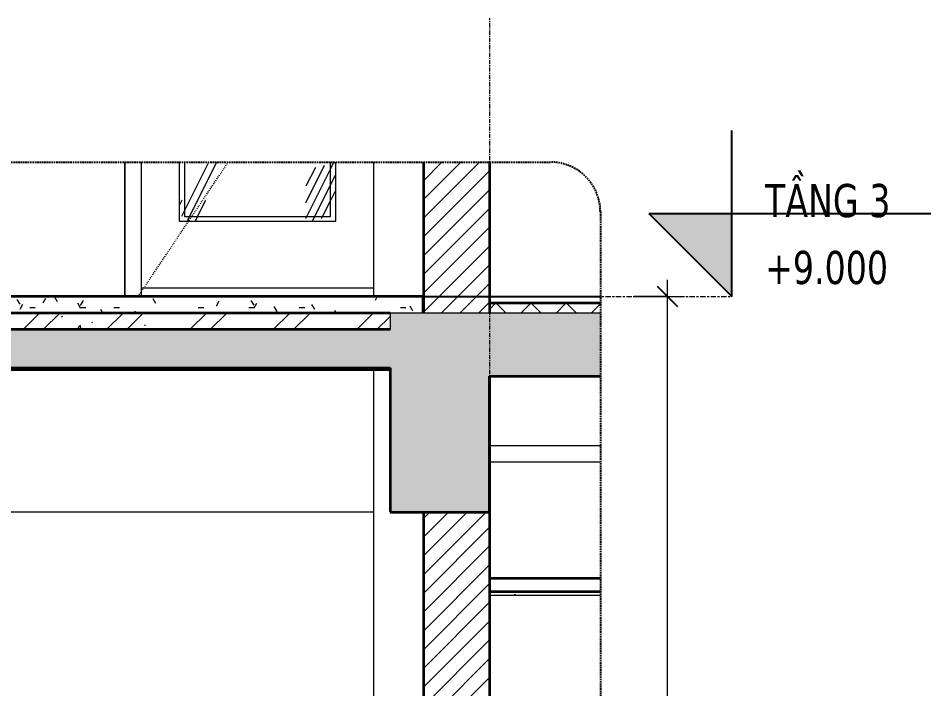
# Model space of a CAD drawing. Header units: millimetres. Extents: x 41758 to 237109, y 3795 to 78637.
# Drawn here: x 131175 to 133926, y 7817 to 9839 of the extents above; entities that cross this region are included whole.
import ezdxf

# ---------------------------------------------------------------- set-up
doc = ezdxf.new("R2010")
doc.units = ezdxf.units.MM
for name, pattern in [('Centre', [31.75, 6.35, -4.7625, 15.875, -4.7625]), ('Dash', [6, 3, -3]), ('Grid Line', [22.225, 12.7, -3.175, 3.175, -3.175]), ('Hidden', [7.14375, 4.7625, -2.38125])]:
    doc.linetypes.add(name, pattern=pattern)
for name, color, linetype, lineweight in [('0-5', 130, 'Continuous', 5), ('A-ANNO-DIMS', 211, 'Continuous', 9), ('A-ANNO-DIMS-50', 211, 'Continuous', 9), ('A-CLNG-1', 250, 'Continuous', 35), ('A-CLNG-FNSH-1', 7, 'Continuous', 18), ('A-CLNG-PATT-3', 13, 'Continuous', 18), ('A-DETL-GENF', 92, 'Continuous', 18), ('A-DETL-GENF-4', 9, 'Continuous', 18), ('A-DETL-GENF-5', 92, 'Hidden', 25), ('A-DETL-GENF-HDLN-1', 7, 'Dash', 18), ('A-DETL-GENF-HDLN-2', 1, 'Continuous', 18), ('A-DETL-MEDM', 33, 'Continuous', 35), ('A-DETL-THIN', 151, 'Continuous', 18), ('A-DOOR', 31, 'Continuous', 18), ('A-DOOR-1', 7, 'Continuous', 18), ('A-FLOR-FNSH-1', 250, 'Continuous', 35), ('A-FLOR-LEVL', 51, 'Continuous', 9), ('A-FLOR-LEVL-1', 51, 'Continuous', 25), ('A-FLOR-LEVL-2', 51, 'Centre', 9), ('A-FLOR-PATT-1', 253, 'Continuous', 18), ('A-FLOR-PATT-3', 8, 'Continuous', 18), ('A-FLOR-PATT-4', 67, 'Continuous', 18), ('A-WALL-2', 250, 'Continuous', 35), ('A-WALL-3', 7, 'Continuous', 18), ('A-WALL-PATT-2', 111, 'Continuous', 18), ('M-EQPM', 50, 'Continuous', 18), ('M-EQPM-2', 50, 'Continuous', 25), ('S-BEAM-2', 7, 'Continuous', 18), ('S-COLS-6', 7, 'Continuous', 18), ('S-GRID-1', 1, 'Grid Line', 9)]:
    doc.layers.add(name, color=color, linetype=linetype, lineweight=lineweight)
doc.styles.add('Tahoma_B_1', font='tahomabd.ttf', dxfattribs={"width": 0.85, "height": 100})
doc.styles.add('UTM Avo', font='', dxfattribs={"width": 0.9, "height": 125})
doc.styles.get('UTM Avo').set_extended_font_data('UTM Avo')
doc.dimstyles.new('1_Dim_chi_tiet_2_5', dxfattribs={"dimscale": 304.8, "dimtxt": 124.912619, "dimasz": 0.19685, "dimexe": 0.164042, "dimexo": 0.0625, "dimgap": 0.016404, "dimtad": 1, "dimdec": 0, "dimrnd": 5, "dimzin": 0, "dimdsep": 46, "dimtxsty": 'UTM Avo', "dimblk1": 'OBLIQUE', "dimblk2": 'OBLIQUE', "dimsah": 1, "dimcen": 0.09, "dimdle": 0.164042, "dimazin": 0, "dimtfac": 1, "dimtdec": 4, "dimtix": 1, "dimtmove": 0, "dimatfit": 3, "dimfxl": 0.328084, "dimfxlon": 1, "dimtvp": 1, "dimtolj": 1, "dimtzin": 0, "dimarcsym": 2})
pattern_1 = [(50, (-47403.86, 15875), (364.368, -31.878), [38.1, -419.1]), (355, (-47403.86, 15875), (-70.486, 382.113), [30.48, -335.28]), (100.451, (-47373.5, 15872.34), (293.885, 350.233), [32.38, -356.18]), (46.184, (-47403.86, 15976.6), (542.158, -84.086), [57.15, -628.65]), (96.636, (-47358.7, 15969.6), (474.805, 494.855), [48.57, -534.27]), (351.184, (-47403.86, 15976.6), (474.81, 494.85), [45.72, -502.92]), (21, (-47353.06, 15951.2), (303.228, -204.53), [38.1, -419.1]), (326, (-47353.06, 15951.2), (123.604, 368.376), [30.48, -335.28]), (71.451, (-47327.8, 15934.16), (426.834, 163.843), [32.38, -356.18]), (37.5, (-47403.86, 15875), (6.1766, 169.1102), [3.353, -327.863, 3.353, -337.007, -336.55]), (37.5, (-47403.86, 15875), (6.1766, 169.1102), [-671.576, 3.353, -333.197]), (7.5, (-47403.86, 15875), (133.639, 200.3615), [3.353, -190.703, 3.353, -320.243, -128.27]), (7.5, (-47403.86, 15875), (133.639, 200.3615), [-517.652, 3.353, -124.917]), (327.5, (-47517.14, 15875), (271.1818, -11.4584), [3.353, -123.647, 3.353, -392.887, -525.78]), (327.5, (-47517.14, 15875), (271.1818, -11.4584), [-523.24, 3.353, -522.427]), (317.5, (-47567.94, 15875), (296.2585, 50.853), [3.353, -161.747, 3.353, -259.791, -373.38]), (317.5, (-47567.94, 15875), (296.2585, 50.853), [-428.244, 3.353, -370.027]), (45, (-47403.86, 15875), (-125.7236, 125.7236), []), (45, (-47403.86, 16065.5), (-125.7236, 125.7236), [])]
pattern_2 = [(63.435, (-47340.36, 15906.75), (-255.583, 766.747), [317.5, -190.5, 317.5, -190.5, -403.903]), (63.435, (-47340.36, 15906.75), (-255.583, 766.747), [-1016, 127, -276.9]), (63.435, (-47356.23, 15922.6), (-255.583, 766.747), [254, -317.5, 190.5, -190.5, -467.403]), (63.435, (-47356.23, 15922.6), (-255.583, 766.747), [-952.5, 222.25, -245.15]), (63.435, (-47356.23, 15970.25), (-255.583, 766.747), [190.5, -381, 127, -190.5, -530.903]), (63.435, (-47356.23, 15970.25), (-255.583, 766.747), [-889, 285.75, -245.15]), (63.435, (-47308.6, 15922.6), (-255.583, 766.747), [190.5, -381, 158.75, -689.653]), (63.435, (-47261, 15970.25), (-255.583, 766.747), [95.25, -476.25, 63.5, -784.903]), (63.435, (-47340.36, 16049.6), (-255.583, 766.747), [63.5, -476.25, 63.5, -254, -562.653]), (63.435, (-47340.36, 16049.6), (-255.583, 766.747), [-857.25, 158.75, -403.9]), (63.435, (-47054.6, 16002), (-255.583, 766.747), [317.5, -476.25, 381, -251.503]), (63.435, (-47054.6, 15954.4), (-255.583, 766.747), [444.5, -317.5, 476.25, -188.003]), (63.435, (-47022.86, 15970.25), (-255.583, 766.747), [508, -254, 381, -276.903]), (63.435, (-46975.23, 16017.9), (-255.583, 766.747), [317.5, -444.5, 254, -403.903]), (63.435, (-47022.86, 16113.1), (-255.583, 766.747), [158.75, -635, 190.5, -435.653]), (63.435, (-46927.6, 16065.5), (-255.583, 766.747), [127, -635, 127, -530.903])]
pattern_3 = [(45, (129644.69, 15875), (-28.28427, 28.28427), [])]

# ---------------------------------------------------------------- blocks, each defined once
blk = doc.blocks.new('NCV_TKTC_KET CAU_rvt-7-TKCS_CĂN HỘ LOẠI 6 - MẶT CẮT 6')
at = {"layer": 'A-FLOR-PATT-1'}
h = blk.add_hatch(dxfattribs=at)
h.set_pattern_fill('FP_35', color=256, style=0, pattern_type=2)
h.set_pattern_definition(pattern_1)
h.paths.add_polyline_path([(-47352.6, 8780), (-44752.6, 8780), (-44752.6, 8785), (-48052.6, 8785), (-48052.6, 8780), (-47424.5, 8780)])
h.paths.add_polyline_path([(-44952.1, 8900), (-44752.6, 8900), (-44752.6, 8950), (-47852.6, 8950), (-47852.6, 8900), (-45511.4, 8900)])
h = blk.add_hatch(dxfattribs=at)
h.set_pattern_fill('FP_35', color=256, style=0, pattern_type=2)
h.set_pattern_definition(pattern_1)
h.paths.add_polyline_path([(-47352.6, 8780), (-44752.6, 8780), (-44752.6, 8785), (-48052.6, 8785), (-48052.6, 8780), (-47424.5, 8780)])
h.paths.add_polyline_path([(-44952.1, 8900), (-44752.6, 8900), (-44752.6, 8950), (-47852.6, 8950), (-47852.6, 8900), (-45511.4, 8900)])
at = {"layer": 'A-FLOR-FNSH-1'}
for p, q in [((-44752.6, 8950), (-47852.6, 8950)), ((-48052.6, 8780), (-44752.6, 8780))]:
    blk.add_line(p, q, dxfattribs=at)
at = {"layer": 'S-BEAM-2'}
for p, q in [((-44118.9, 8550), (-44452.6, 8550)), ((-44118.9, 8500), (-44452.6, 8500)), ((-44802.6, 8350), (-47852.6, 8350))]:
    blk.add_line(p, q, dxfattribs=at)
at = {"layer": 'S-COLS-6'}
for p, q in [((-44802.6, 9405), (-44802.6, 9000)), ((-44802.6, 8780), (-44802.6, 5600))]:
    blk.add_line(p, q, dxfattribs=at)
blk = doc.blocks.new('NCV_TKTC_TANG 2_rvt-7-TKCS_CĂN HỘ LOẠI 6 - MẶT CẮT 6')
at = {"layer": 'A-CLNG-1'}
blk.add_line((-47852.6, 8780), (-44752.6, 8780), dxfattribs=at)
blk = doc.blocks.new('DOOR_CW_01 CANH MO-PANEL KINH - DIG_02-800x2200-CỬA NHÔM KÍNH-V94-TKCS_CĂN HỘ LOẠI 6 - MẶT CẮT 6')
at = {"layer": 'A-DETL-GENF-HDLN-2'}
h = blk.add_hatch(dxfattribs=at)
h.set_pattern_fill('FP_40', color=256, style=0, pattern_type=2)
h.set_pattern_definition(pattern_2)
h.paths.add_polyline_path([(-44952.1, 9226), (-44917.6, 9226), (-44917.6, 9405), (-44932.6, 9405), (-44932.6, 9241), (-45372.6, 9241), (-45372.6, 9405), (-45387.6, 9405), (-45387.6, 9226), (-45372.6, 9226)])
h = blk.add_hatch(dxfattribs=at)
h.set_pattern_fill('FP_40', color=256, style=0, pattern_type=2)
h.set_pattern_definition(pattern_2)
h.paths.add_polyline_path([(-44952.1, 9241), (-44932.6, 9241), (-44932.6, 9405), (-45372.6, 9405), (-45372.6, 9241)])
at = {"layer": 'A-DETL-GENF-HDLN-1'}
blk.add_line((-45512.6, 9000), (-45240.9, 9405), dxfattribs=at)
at = {"layer": 'A-DOOR-1'}
for p, q in [((-45552.6, 9405), (-45552.6, 9000)), ((-45502.6, 9000), (-45502.6, 9405)), ((-45387.6, 9226), (-45387.6, 9405)), ((-45372.6, 9405), (-45372.6, 9241)), ((-44932.6, 9241), (-44932.6, 9405)), ((-44917.6, 9405), (-44917.6, 9226)), ((-44917.6, 9226), (-45387.6, 9226)), ((-45372.6, 9241), (-44932.6, 9241)), ((-45502.6, 9026), (-44802.6, 9026))]:
    blk.add_line(p, q, dxfattribs=at)
blk = doc.blocks.new('NCV_TKTC_TANG 3 - 4_rvt-8-TKCS_CĂN HỘ LOẠI 6 - MẶT CẮT 6')
at = {"layer": 'A-FLOR-PATT-4'}
h = blk.add_hatch(dxfattribs=at)
h.set_pattern_fill('FP_36', color=256, style=0, pattern_type=2)
h.set_pattern_definition([(0, (-47403.857, 15875), (203.2, 50.8), [16.764, -135.636, 16.764, -135.636, -812.8]), (0, (-47403.857, 15875), (203.2, 50.8), [-304.8, 16.764, -288.036, 16.764, -135.636, -355.6]), (0, (-47403.857, 15875), (203.2, 50.8), [-762, 16.764, -84.836, 16.764, -237.236]), (120, (-47327.657, 15900.4), (-145.5941, 150.57636), [16.764, -135.636, 16.764, -135.636, -812.8]), (120, (-47327.657, 15900.4), (-145.5941, 150.57636), [-304.8, 16.764, -288.036, 16.764, -135.636, -355.6]), (120, (-47327.657, 15900.4), (-145.5941, 150.57636), [-762, 16.764, -84.836, 16.764, -237.236]), (240, (-47302.257, 16002), (-57.6059, -201.37636), [16.764, -135.636, 16.764, -135.636, -812.8]), (240, (-47302.257, 16002), (-57.6059, -201.37636), [-304.8, 16.764, -288.036, 16.764, -135.636, -355.6]), (240, (-47302.257, 16002), (-57.6059, -201.37636), [-762, 16.764, -84.836, 16.764, -237.236])])
h.paths.add_polyline_path([(-47852.6, 8950), (-44652.6, 8950), (-44652.6, 9000), (-47852.6, 9000)])
at = {"layer": 'A-FLOR-FNSH-1'}
for p, q in [((-44652.6, 9000), (-47852.6, 9000)), ((-44652.6, 8950), (-44652.6, 9000))]:
    blk.add_line(p, q, dxfattribs=at)
at = {"layer": 'A-WALL-3'}
for p, q in [((-45552.6, 9100), (-45552.6, 9405)), ((-45552.6, 9000), (-45552.6, 9100))]:
    blk.add_line(p, q, dxfattribs=at)
at = {"layer": 'A-DOOR'}
blk.add_blockref('DOOR_CW_01 CANH MO-PANEL KINH - DIG_02-800x2200-CỬA NHÔM KÍNH-V94-TKCS_CĂN HỘ LOẠI 6 - MẶT CẮT 6', (0, 0), dxfattribs=at)
blk = doc.blocks.new('TKTC_XREF_251221_MB TANG 2-7 - TKTC_XREF_251221_MB TANG 2-7-V90-TKCS_CĂN HỘ LOẠI 6 - MẶT CẮT 6')
at = {"layer": 'M-EQPM-2'}
blk.add_line((-45952.6, 9000), (-44118.9, 9000), dxfattribs=at)
blk = doc.blocks.new('BORDER VIEW - BORDER VIEW-2597932-TKCS_CĂN HỘ LOẠI 6 - MẶT CẮT 6')
at = {"layer": 'A-DETL-GENF-5'}
for p, q in [((-53303.6, 9405), (-44268.9, 9405)), ((-44118.9, 9255), (-44118.9, 5010))]:
    blk.add_line(p, q, dxfattribs=at)
blk.add_arc((-44268.9, 9255), 150, 0, 90, dxfattribs=at)
blk = doc.blocks.new('Level - CAO ĐỘ LEVEL-350587-TKCS_CĂN HỘ LOẠI 6 - MẶT CẮT 6')
at = {"layer": 'A-FLOR-LEVL'}
blk.add_hatch(color=256, dxfattribs=at).paths.add_polyline_path([(-43722.8, 5850), (-43722.8, 5600), (-43972.8, 5850)])
at = {"layer": 'A-FLOR-LEVL-1'}
for p, q in [((-43722.8, 5600), (-43722.8, 6100)), ((-43972.8, 5850), (-43722.8, 5600)), ((-43972.8, 5850), (-43122.8, 5850))]:
    blk.add_line(p, q, dxfattribs=at)
blk = doc.blocks.new('DIMBLOCK133-TKCS_CĂN HỘ LOẠI 6 - MẶT CẮT 6')
at = {"layer": 'A-ANNO-DIMS-50', "lineweight": 25}
for p, q in [((133131.9, 9000), (133101.9, 9030)), ((133131.9, 9000), (133161.9, 8970)), ((133131.9, 5600), (133101.9, 5630)), ((133131.9, 5600), (133161.9, 5570))]:
    blk.add_line(p, q, dxfattribs=at)
at = {"layer": 'A-ANNO-DIMS-50'}
for p, q in [((133131.9, 5550), (133131.9, 9050)), ((133031.9, 9000), (133181.9, 9000)), ((133131.9, 9000), (133031.9, 9000)), ((133031.9, 5600), (133181.9, 5600)), ((133131.9, 5600), (133031.9, 5600))]:
    blk.add_line(p, q, dxfattribs=at)
at = {"layer": 'A-ANNO-DIMS-50', "color": 0, "insert": (132969.5, 7128.8), "char_height": 125, "width": 410.824, "attachment_point": 1, "rotation": 90, "line_spacing_factor": 1.110334, "style": 'UTM Avo'}
blk.add_mtext('3400', dxfattribs=at)
blk = doc.blocks.new('_Oblique')
at = {"color": 0, "linetype": 'ByBlock', "lineweight": -2}
blk.add_line((-0.5, -0.5), (0.5, 0.5), dxfattribs=at)

msp = doc.modelspace()

# ---------------------------------------------------------------- hatches: boundary and pattern name
at = {"layer": 'A-CLNG-PATT-3'}
h = msp.add_hatch(dxfattribs=at)
h.set_pattern_fill('FP_37', color=256, style=0, pattern_type=2)
h.set_pattern_definition([(0, (129644.69, 15875), (406.4, 101.6), [16.764, -288.036, 16.764, -288.036, -1625.6]), (0, (129644.69, 15875), (406.4, 101.6), [-609.6, 16.764, -592.836, 16.764, -288.036, -711.2]), (0, (129644.69, 15875), (406.4, 101.6), [-1524, 16.764, -186.436, 16.764, -491.236]), (120, (129797.09, 15925.8), (-291.1882, 301.1527), [16.764, -288.036, 16.764, -288.036, -1625.6]), (120, (129797.09, 15925.8), (-291.1882, 301.1527), [-609.6, 16.764, -592.836, 16.764, -288.036, -711.2]), (120, (129797.09, 15925.8), (-291.1882, 301.1527), [-1524, 16.764, -186.436, 16.764, -491.236]), (240, (129847.89, 16129), (-115.2118, -402.7527), [16.764, -288.036, 16.764, -288.036, -1625.6]), (240, (129847.89, 16129), (-115.2118, -402.7527), [-609.6, 16.764, -592.836, 16.764, -288.036, -711.2]), (240, (129847.89, 16129), (-115.2118, -402.7527), [-1524, 16.764, -186.436, 16.764, -491.236])])
h.paths.add_polyline_path([(132596, 8100), (132929.7, 8100), (132929.7, 8110), (132596, 8110)])
at = {"layer": 'A-DETL-GENF-4'}
h = msp.add_hatch(dxfattribs=at)
h.set_pattern_fill('FP_35', color=256, style=0, pattern_type=2)
h.set_pattern_definition([(50, (129644.7, 15875), (364.368, -31.878), [38.1, -419.1]), (355, (129644.7, 15875), (-70.486, 382.113), [30.48, -335.28]), (100.451, (129675.05, 15872.34), (293.885, 350.233), [32.38, -356.18]), (46.184, (129644.7, 15976.6), (542.158, -84.086), [57.15, -628.65]), (96.636, (129689.87, 15969.6), (474.805, 494.855), [48.57, -534.27]), (351.184, (129644.7, 15976.6), (474.81, 494.85), [45.72, -502.92]), (21, (129695.5, 15951.2), (303.2285, -204.5305), [38.1, -419.1]), (326, (129695.5, 15951.2), (123.604, 368.376), [30.48, -335.28]), (71.451, (129720.76, 15934.16), (426.834, 163.843), [32.38, -356.18]), (37.5, (129644.69, 15875), (6.1766, 169.1102), [3.353, -327.863, 3.353, -337.007, -336.55]), (37.5, (129644.69, 15875), (6.1766, 169.1102), [-671.576, 3.353, -333.197]), (7.5, (129644.69, 15875), (133.639, 200.3615), [3.353, -190.703, 3.353, -320.243, -128.27]), (7.5, (129644.69, 15875), (133.639, 200.3615), [-517.652, 3.353, -124.917]), (327.5, (129531.4, 15875), (271.1818, -11.4584), [3.353, -123.647, 3.353, -392.887, -525.78]), (327.5, (129531.4, 15875), (271.1818, -11.4584), [-523.24, 3.353, -522.427]), (317.5, (129480.6, 15875), (296.2585, 50.853), [3.353, -161.747, 3.353, -259.791, -373.38]), (317.5, (129480.6, 15875), (296.2585, 50.853), [-428.244, 3.353, -370.027]), (45, (129644.69, 15875), (-125.7236, 125.7236), []), (45, (129644.69, 16065.5), (-125.7236, 125.7236), [])])
h.paths.add_polyline_path([(128196, 8350), (128496, 8350), (128496, 8735), (128996, 8735), (128996, 8785), (132295.9, 8785), (132295.9, 8350), (132595.9, 8350), (132596, 8760), (132929.7, 8760), (132929.7, 8950), (132295.9, 8950), (132295.9, 8900), (129196, 8900), (129196, 8950), (128996, 8950), (128996, 8900), (124321, 8900), (124321, 9100), (123594.9, 9100), (123594.9, 8980), (124121, 8980), (124121, 8735), (128196, 8735), (128196, 8404.4)])
at = {"layer": 'A-FLOR-PATT-3'}
h = msp.add_hatch(dxfattribs=at)
h.set_pattern_fill('FP_38', color=256, style=0, pattern_type=2)
h.set_pattern_definition([(45, (129644.69, 15875), (-53.033, 53.033), []), (135, (129644.69, 15875), (-53.033, -53.033), [])])
h.paths.add_polyline_path([(132596, 8950), (132929.7, 8950), (132929.7, 8980), (132596, 8980)])
at = {"layer": 'A-WALL-PATT-2'}
h = msp.add_hatch(dxfattribs=at)
h.set_pattern_fill('FP_34', color=256, style=0, pattern_type=2)
h.set_pattern_definition(pattern_3)
h.paths.add_polyline_path([(132396, 8950), (132596, 8950), (132596, 9405), (132396, 9405), (132396, 9002.8)])
h = msp.add_hatch(dxfattribs=at)
h.set_pattern_fill('FP_34', color=256, style=0, pattern_type=2)
h.set_pattern_definition(pattern_3)
h.paths.add_polyline_path([(132595.9, 5550), (132596, 5550), (132595.9, 8350), (132396, 8350), (132396, 5550)])

# ---------------------------------------------------------------- linework, layer by layer
at = {"layer": 'A-CLNG-1'}
for p, q in [((132929.7, 8150), (132596, 8150)), ((132929.7, 8110), (132596, 8110))]:
    msp.add_line(p, q, dxfattribs=at)
at = {"layer": 'A-CLNG-FNSH-1'}
msp.add_line((132596, 8100), (132929.7, 8100), dxfattribs=at)
at = {"layer": 'A-DETL-MEDM'}
for p, q in [((132295.9, 8900), (129196, 8900)), ((128996, 8785), (132295.9, 8785)), ((132295.9, 8785), (132295.9, 8350)), ((132595.9, 8350), (132595.9, 8760)), ((132595.9, 8760), (132929.7, 8760)), ((132295.9, 8350), (132595.9, 8350))]:
    msp.add_line(p, q, dxfattribs=at)
at = {"layer": 'A-DETL-THIN'}
for p, q in [((132929.7, 8950), (132295.9, 8950)), ((132295.9, 8950), (132295.9, 8900))]:
    msp.add_line(p, q, dxfattribs=at)
at = {"layer": 'A-FLOR-FNSH-1'}
msp.add_line((132929.7, 8980), (132596, 8980), dxfattribs=at)
at = {"layer": 'A-FLOR-LEVL-2'}
msp.add_line((122996, 9000), (133325.8, 9000), dxfattribs=at)
at = {"layer": 'A-WALL-2'}
for p, q in [((132396, 9405), (132396, 8950)), ((132596, 8950), (132596, 9405)), ((132596, 5550), (132596, 8760)), ((132396, 8350), (132396, 5550))]:
    msp.add_line(p, q, dxfattribs=at)
at = {"layer": 'S-GRID-1'}
for p, q in [((132596, 8588.8), (132596, 9838.8)), ((132596, 5526.9), (132596, 8588.8))]:
    msp.add_line(p, q, dxfattribs=at)

# ---------------------------------------------------------------- block references
at = {"layer": '0-5'}
for name in ['NCV_TKTC_KET CAU_rvt-7-TKCS_CĂN HỘ LOẠI 6 - MẶT CẮT 6', 'NCV_TKTC_TANG 3 - 4_rvt-8-TKCS_CĂN HỘ LOẠI 6 - MẶT CẮT 6', 'NCV_TKTC_TANG 2_rvt-7-TKCS_CĂN HỘ LOẠI 6 - MẶT CẮT 6']:
    msp.add_blockref(name, (177048.5, 0), dxfattribs=at)
at = {"layer": 'A-DETL-GENF'}
msp.add_blockref('BORDER VIEW - BORDER VIEW-2597932-TKCS_CĂN HỘ LOẠI 6 - MẶT CẮT 6', (177048.5, 0), dxfattribs=at)
at = {"layer": 'A-FLOR-LEVL-1'}
msp.add_blockref('Level - CAO ĐỘ LEVEL-350587-TKCS_CĂN HỘ LOẠI 6 - MẶT CẮT 6', (177048.5, 3400), dxfattribs=at)
at = {"layer": 'M-EQPM'}
msp.add_blockref('TKTC_XREF_251221_MB TANG 2-7 - TKTC_XREF_251221_MB TANG 2-7-V90-TKCS_CĂN HỘ LOẠI 6 - MẶT CẮT 6', (177048.5, 0), dxfattribs=at)

# ---------------------------------------------------------------- texts
at = {"layer": 'A-FLOR-LEVL', "char_height": 100, "line_spacing_factor": 0.996129, "style": 'Tahoma_B_1'}
for s, insert, width, attachment_point in [('\\pt510,1020,1530,2040,2550,3060,3570,4080,4590,5100,5610,6120,6630,7140,7650,8160,8670,9180,9690,10200,10710,11220,11730,12240,12750,13260,13770,14280,14790,15300,15810,16320;TẦNG 3', (133426, 9237.2), 452.625, 7), ('\\pt212.5,425,637.5,850,1062.5,1275,1487.5,1700,1912.5,2125,2337.5,2550,2762.5,2975,3187.5,3400,3612.5,3825,4037.5,4250,4462.5,4675,4887.5,5100,5312.5,5525,5737.5,5950,6162.5,6375,6587.5,6800;+9.000', (133426, 9137.5), 441.575, 1)]:
    msp.add_mtext(s, dxfattribs=dict(at, insert=insert, width=width, attachment_point=attachment_point))

# ---------------------------------------------------------------- dimensions: what is measured, and where the dimension line sits
at = {"layer": 'A-ANNO-DIMS'}
dim = msp.add_linear_dim(base=(133131.9, 9000), p1=(133031.9, 5600), p2=(133031.9, 9000), angle=90, dimstyle='1_Dim_chi_tiet_2_5', override={"dimpost": '<>', "dimfxl": 3400}, dxfattribs=at)
dim.commit()
dim.dimension.update_dxf_attribs({"geometry": 'DIMBLOCK133-TKCS_CĂN HỘ LOẠI 6 - MẶT CẮT 6', "text_midpoint": (133062.2, 7300)})

doc.saveas('drawing.dxf')
